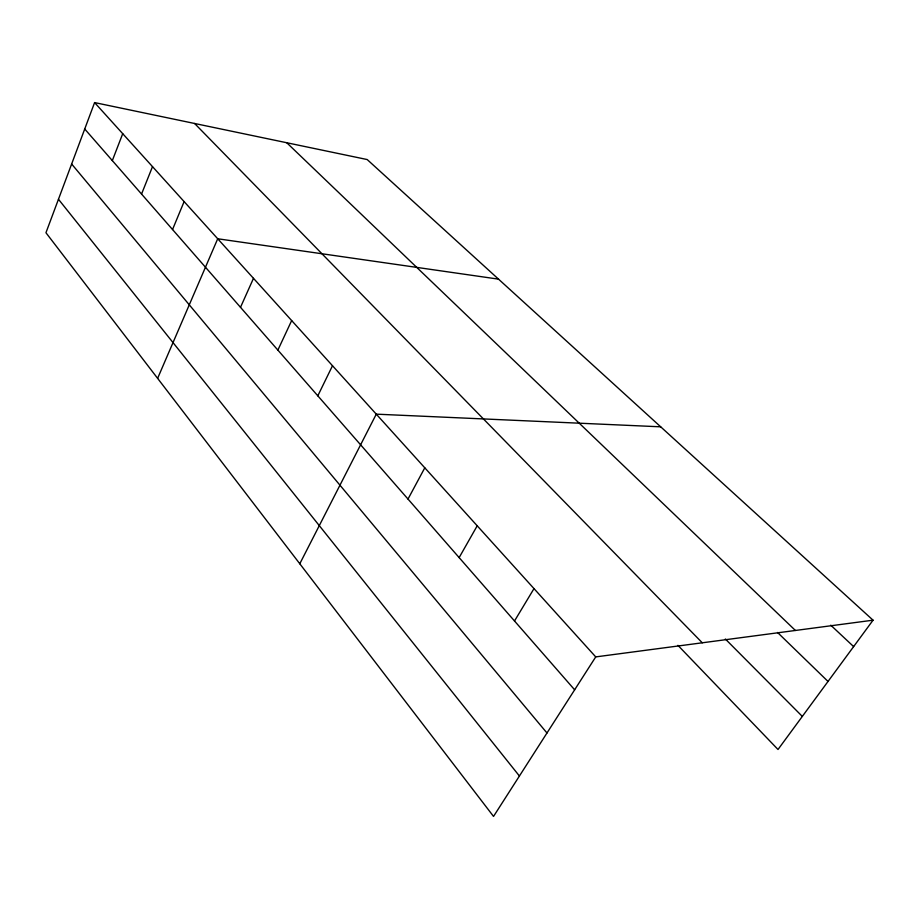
<?xml version="1.0" encoding="UTF-8"?>
<svg xmlns="http://www.w3.org/2000/svg" width="919" height="919" viewBox="0 0 919 919"><rect width="100%" height="100%" fill="white"/><g stroke="black" fill="none" stroke-linecap="round" stroke-linejoin="round"><path stroke-width="1.38" d="M94.6 102.583L45.95 232.737L493.537 816.417L595.73 656.901L873.05 620.187L367.186 159.55L94.6 102.583L595.73 656.901M112.325 160.595L122.721 133.692M141.549 194.047L152.508 166.638M172.542 229.532L184.11 201.606M157.62 378.364L217.711 238.768L498.523 279.146M240.502 307.325L253.483 278.342M277.871 350.105L291.668 320.57M317.813 395.825L332.494 365.739M299.789 563.772L376.273 414.159L660.692 426.818M408.002 499.063L424.796 467.828M459.144 557.603L477.202 525.806M514.514 620.98L533.996 588.619M873.05 620.187L778.014 749.49L677.923 645.345M830.765 625.184L853.636 646.597M286.739 142.732L795.406 630.468M777.543 632.467L828.019 681.45M725.344 639.004L802.321 716.429M194.598 123.479L702.277 642.795M84.72 129.005L574.639 689.813M71.636 163.996L546.977 732.994M58.46 199.262L519.419 776.015"/></g></svg>
